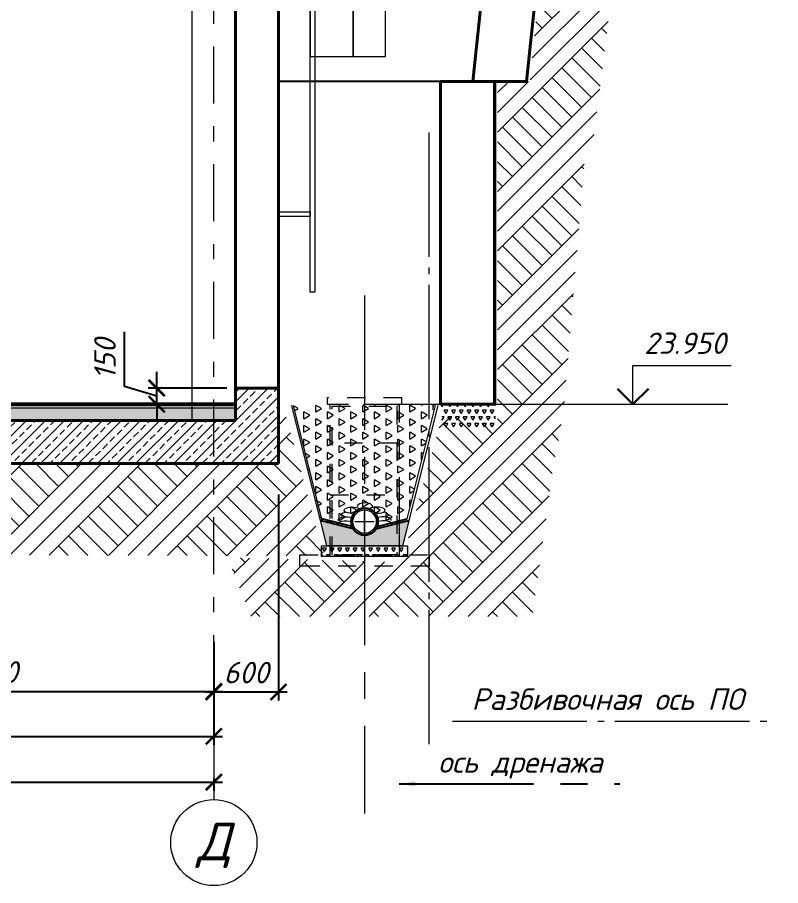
# Model space of a CAD drawing. Header units: millimetres. Extents: x -6419137 to 687965, y -598396 to 179722.
# Drawn here: x 352459 to 359547, y 81646 to 89715 of the extents above; entities that cross this region are included whole.
import ezdxf
from ezdxf.enums import TextEntityAlignment as Align

# ---------------------------------------------------------------- set-up
doc = ezdxf.new("R2010")
doc.units = ezdxf.units.MM
doc.header["$MEASUREMENT"] = 0
for name, pattern in [('CENTER', [2, 1.25, -0.25, 0.25, -0.25]), ('Dashed', [564.4444465637207, 282.2222232818604, -282.2222232818603]), ('Double Dashed copy', [3020, 2500, -200, 119.9999999999999, -200]), ('Штрихштриховая', [10936.11073493958, 5291.666507720947, -2116.666555404663, 1411.111116409302, -2116.666555404669])]:
    doc.linetypes.add(name, pattern=pattern)
for name, color, linetype, lineweight in [('Арматура', 72, 'Continuous', 50), ('оси_Ном._пера__96', 7, 'Continuous', 5), ('оси_Ном._пера__97', 7, 'Continuous', 20), ('перекрытие_Ном._пера__96', 7, 'Continuous', 13), ('перекрытие_Ном._пера__99', 7, 'Continuous', 40), ('подп стены Инжзащита_Ном._пера__96', 7, 'Continuous', 13), ('подп стены Инжзащита_Ном._пера__97', 7, 'Continuous', 20), ('подп стены Инжзащита_Ном._пера__99', 7, 'Continuous', 40), ('стены наруж_Ном._пера__99', 7, 'Continuous', 40), ('чертеж_Ном._пера__91', 250, 'Continuous', 5), ('чертеж_Ном._пера__96', 7, 'Continuous', 13), ('чертеж_Ном._пера__98', 7, 'Continuous', 35), ('штриховка_Ном._пера__96', 7, 'Continuous', 13)]:
    doc.layers.add(name, color=color, linetype=linetype, lineweight=lineweight)
doc.layers.add('Конструкции', color=7, linetype='Continuous', lineweight=5, true_color=0x0000e6)
for name, color, linetype in [('крыша', 7, 'Continuous'), ('оси', 7, 'Continuous'), ('перекрытие', 7, 'Continuous'), ('подп стены Инжзащита', 7, 'Continuous'), ('размеры', 7, 'Continuous'), ('чертеж', 7, 'Continuous')]:
    doc.layers.add(name, color=color, linetype=linetype)
doc.styles.get("Standard").update_dxf_attribs({"font": 'isocpeui.ttf'})
doc.styles.add('СГЕНЕРИР_СТИЛЬ_1', font='gost_2_304-81_type.ttf')
doc.dimstyles.get("Standard").update_dxf_attribs({"dimtxt": 150, "dimasz": 100, "dimexe": 100, "dimexo": 100, "dimgap": 80, "dimtad": 1, "dimtoh": 1, "dimdec": 0, "dimzin": 0, "dimdsep": 46, "dimtxsty": 'Standard', "dimblk": 'ARCHTICK', "dimblk2": 'ARCHTICK', "dimcen": 0.09, "dimdle": 100, "dimadec": 0, "dimazin": 0, "dimtfac": 1, "dimtdec": 0, "dimtofl": 0, "dimtmove": 0, "dimatfit": 3, "dimfxl": 1, "dimtolj": 1, "dimtzin": 0, "dimarcsym": 0})
doc.dimstyles.new('STEP', dxfattribs={"dimtxt": 200, "dimasz": 150, "dimexe": 80, "dimexo": 80, "dimgap": 80, "dimtad": 1, "dimdec": 0, "dimzin": 0, "dimdsep": 46, "dimtxsty": 'Standard', "dimblk": 'ARCHTICK', "dimcen": 150, "dimdle": 80, "dimadec": 0, "dimazin": 0, "dimtfac": 1, "dimtdec": 0, "dimtofl": 0, "dimtmove": 1, "dimatfit": 3, "dimfxl": 1, "dimtolj": 1, "dimtzin": 0, "dimarcsym": 0})
pattern_1 = [(90, (655375.1162805106, 192920.4084494919), (109.143950701506, 63.01430437498551), [63.01430437499277, -63.01430437499277]), (29.99999999999295, (655375.1162805106, 192920.4084494919), (-109.1439637413168, 63.01428178939535), [63.01430437499896, -63.01430437499896]), (150.0000000000027, (655429.6882954594, 192951.91564768), (-1.303981086453021e-05, 126.0285861643809), [63.01430437500518, -63.01430437500518])]

# ---------------------------------------------------------------- blocks, each defined once
blk = doc.blocks.new('Элемент разреза_68_3', base_point=(50891.67368244602, -141.992596889315))
at = {"layer": 'штриховка_Ном._пера__96', "linetype": 'Continuous'}
h = blk.add_hatch(dxfattribs=at)
h.set_pattern_fill('ANSI33', color=256, scale=500, style=0)
h.set_pattern_definition([(45, (123176.6755724366, -384.3492877845674), (-88.38834764831843, 88.38834764831844), []), (45, (123265.0639199366, -384.3492877845674), (-88.38834764831843, 88.38834764831844), [62.5, -31.25])])
h.paths.add_polyline_path([(123347.3341900622, -133.6400121985461), (122947.3341900622, -133.6400121985461), (122947.3341900622, -433.9925968893151), (123347.3341900622, -433.9925968893151)])
h.paths.add_polyline_path([(113547.3341900622, -833.992596889315), (123347.3341900622, -833.992596889315), (123347.3341900622, -433.9925968893151), (113547.3341900622, -433.9925968893151)])
h = blk.add_hatch(dxfattribs=at)
h.set_pattern_fill('ANSI31', color=256, scale=3000, angle=45, style=0)
h.set_pattern_definition([(90, (0, 0), (-375, 5.684341886080801e-14), [])])
h.paths.add_polyline_path([(120347.3341900622, -317.9420177065586), (120347.3341900622, -283.6400121985469), (113547.3341900622, -283.6400121985469), (113547.3341900622, -317.9420177065585)])
h.paths.add_polyline_path([(122947.3341900622, -283.640012198547), (122947.3341900622, -383.6400121985459), (122967.3341900622, -383.6400121985459), (122967.3341900622, -283.6400121985469)])
h = blk.add_hatch(dxfattribs=at)
h.set_pattern_fill('AR-CONC', color=256, scale=8, style=0)
h.set_pattern_definition([(49.99999999999999, (0, 8), (57.38081460806028, -5.020170798607609), [6, -66]), (355, (0, 8), (-11.10010668904, 60.17537069600095), [4.8, -52.8]), (100.45144446, (4.78173448, 7.58165248), (46.28070773816896, 55.15519927749035), [5.099215359999998, -56.09136895999998]), (46.18420000000002, (0, 24), (85.37930645372579, -13.24154246344612), [8.999999999999996, -98.99999999999997]), (96.63563549, (7.1149396, 22.89653544), (74.77295565393827, 77.92948806196404), [7.64882736, -84.13710079999998]), (351.1841639899999, (0, 24), (74.77295560438185, 77.92948802159921), [7.2, -79.20000008]), (21, (8, 20), (47.75256416947693, -32.20951125322711), [6, -66]), (326.0000000000001, (8, 20), (19.46522655372654, 58.01200360374824), [4.8, -52.8]), (71.45144474, (11.97938032, 17.31587408), (67.21779013839769, 25.80249222450831), [5.099215200000001, -56.09136896]), (37.50000000000001, (0, 8), (0.9727884253832535, 26.63150830650492), [0, -52.16, 0, -53.6, 0, -53]), (7.499999999999999, (0, 8), (21.04556299537189, 31.55293695058882), [0, -30.56, 0, -50.96, 0, -20.2]), (327.5, (-17.84, 8), (42.70579489379272, -1.80438973875038), [0, -20, 0, -62.4, 0, -82.8]), (317.5, (-25.84, 8), (46.6548935473909, 8.008398586585418), [0, -26, 0, -41.44, 0, -58.8])])
h.paths.add_polyline_path([(122947.3341900622, -433.9925968891904), (122947.3341900622, -321.808378772339), (113547.3341900622, -321.8083787724636), (113547.3341900622, -433.9925968893151)])
at = {"layer": 'перекрытие_Ном._пера__99', "linetype": 'Continuous'}
for p, q in [((113547.3341900622, -283.6400121985461), (122947.3341900622, -283.6400121985797)), ((113547.3341900622, -433.9925968893151), (113547.3341900622, -283.6400121985461)), ((123347.3341900622, -433.9925968893151), (123347.3341900622, -283.6400121985461)), ((113547.3341900622, -833.992596889315), (113547.3341900622, -433.9925968893151)), ((123347.3341900622, -833.992596889315), (123347.3341900622, -433.9925968893151)), ((113547.3341900622, -833.992596889315), (123347.3341900622, -833.992596889315))]:
    blk.add_line(p, q, dxfattribs=at)
blk.add_lwpolyline([(113547.3341900622, -433.9925968893151), (122947.3341900622, -433.9925968893151), (122947.3341900622, -133.6400121985461), (123347.3341900622, -133.6400121985461), (123347.3341900622, -433.9925968893151)], dxfattribs=at)
at = {"layer": 'штриховка_Ном._пера__96', "linetype": 'Continuous'}
blk.add_line((113547.3341900622, -317.9420177065585), (122947.3341900622, -317.9420177064326), dxfattribs=at)
blk = doc.blocks.new('Элемент разреза_86_3', base_point=(50891.67368244602, -141.992596889315))
at = {"layer": 'подп стены Инжзащита_Ном._пера__99', "linetype": 'Continuous'}
for p, q in [((124616.398897207, 2858.007403110685), (124919.1546418185, 2858.007403110685)), ((124616.398897207, -141.9925968893149), (124616.398897207, 2858.007403110685)), ((125120.1538099365, -141.9925968893149), (125120.1538099365, 2858.007403110685)), ((124616.398897207, -141.9925968893149), (125120.1538099365, -141.9925968893149))]:
    blk.add_line(p, q, dxfattribs=at)
blk = doc.blocks.new('Стандартный маркер сетки[19]_3', base_point=(122747.3341900622, 1172.530764060959))
at = {"layer": 'оси_Ном._пера__96', "linetype": 'Штрихштриховая', "ltscale": 0.1}
blk.add_line((122747.3341900622, -2141.992596889315), (122747.3341900622, 11720.83507661518), dxfattribs=at)
at = {"layer": 'оси_Ном._пера__96', "linetype": 'Штрихштриховая'}
blk.add_line((122747.3341900622, -2141.992596889315), (122747.3341900622, -3141.992596889315), dxfattribs=at)
blk.add_point((122747.3341900622, -2141.992596889315), dxfattribs=at)
blk.add_point((122747.3341900622, -2141.992596889315), dxfattribs=at)
at = {"layer": 'оси_Ном._пера__97', "linetype": 'Continuous'}
blk.add_circle((122747.3341900622, -3541.992596889315), 400, dxfattribs=at)
at = {"layer": 'оси_Ном._пера__96', "style": 'СГЕНЕРИР_СТИЛЬ_1'}
blk.add_attdef('AC_MarkerText_1', text='', height=350.0000000000001, rotation=360, dxfattribs=at).set_placement((122591.2127741143, -3811.689451784968), align=Align.BOTTOM_LEFT)
blk = doc.blocks.new('_ArchTick')
at = {"color": 0, "linetype": 'ByBlock', "const_width": 0.15}
blk.add_lwpolyline([(-0.5, -0.5), (0.5, 0.5)], dxfattribs=at)
blk = doc.blocks.new('*D638')
at = {"layer": 'Defpoints', "color": 0, "transparency": 16777216}
for p in [(354283.5927518766, 83572.33441333611), (348283.5927518766, 83207.4238517823), (354283.5927518766, 83033.09183942746)]:
    blk.add_point(p, dxfattribs=at)
at = {"layer": 'размеры', "color": 0, "lineweight": -2, "transparency": 16777216}
for p, q in [((354283.5927518766, 83492.33441333611), (354283.5927518766, 82953.09183942746)), ((348283.5927518766, 83127.4238517823), (348283.5927518766, 82953.09183942746)), ((348203.5927518766, 83033.09183942746), (354363.5927518766, 83033.09183942746))]:
    blk.add_line(p, q, dxfattribs=at)
at = {"layer": 'размеры', "color": 0, "lineweight": -2, "transparency": 16777216, "xscale": 150, "yscale": 150, "zscale": 150, "rotation": 180}
blk.add_blockref('_ArchTick', (348283.5927518766, 83033.09183942746), dxfattribs=at)
at = {"layer": 'размеры', "color": 0, "lineweight": -2, "transparency": 16777216, "xscale": 150, "yscale": 150, "zscale": 150}
blk.add_blockref('_ArchTick', (354283.5927518766, 83033.09183942746), dxfattribs=at)
at = {"layer": 'размеры', "color": 0, "transparency": 16777216, "insert": (351283.5927518766, 83213.09183942746), "char_height": 200, "attachment_point": 5}
blk.add_mtext('\\A1;6000', dxfattribs=at)
blk = doc.blocks.new('*D639')
at = {"layer": 'Defpoints', "color": 0, "transparency": 16777216}
for p in [(339883.5927518766, 82832.4152892129), (354283.5927518766, 82722.27725996914), (354283.5927518766, 82606.99746525356)]:
    blk.add_point(p, dxfattribs=at)
at = {"layer": 'размеры', "color": 0, "lineweight": -2, "transparency": 16777216}
for p, q in [((339883.5927518766, 82752.4152892129), (339883.5927518766, 82526.99746525356)), ((354283.5927518766, 82642.27725996914), (354283.5927518766, 82526.99746525356)), ((339803.5927518766, 82606.99746525356), (354363.5927518766, 82606.99746525356))]:
    blk.add_line(p, q, dxfattribs=at)
at = {"layer": 'размеры', "color": 0, "lineweight": -2, "transparency": 16777216, "xscale": 150, "yscale": 150, "zscale": 150, "rotation": 180}
blk.add_blockref('_ArchTick', (339883.5927518766, 82606.99746525356), dxfattribs=at)
at = {"layer": 'размеры', "color": 0, "lineweight": -2, "transparency": 16777216, "xscale": 150, "yscale": 150, "zscale": 150}
blk.add_blockref('_ArchTick', (354283.5927518766, 82606.99746525356), dxfattribs=at)
at = {"layer": 'размеры', "color": 0, "transparency": 16777216, "insert": (347083.5927518766, 82786.99746525356), "char_height": 200, "attachment_point": 5}
blk.add_mtext('\\A1;14400', dxfattribs=at)
blk = doc.blocks.new('*D640')
at = {"layer": 'Defpoints', "color": 0, "transparency": 16777216}
for p in [(354883.5927518767, 85360.73505761531), (354283.5927518766, 83445.66305328709), (354883.5927518767, 83445.66305328709)]:
    blk.add_point(p, dxfattribs=at)
at = {"layer": 'размеры', "color": 0, "lineweight": -2, "transparency": 16777216}
for p, q in [((354883.5927518767, 85280.73505761531), (354883.5927518767, 83365.66305328709)), ((354203.5927518766, 83445.66305328709), (354963.5927518767, 83445.66305328709))]:
    blk.add_line(p, q, dxfattribs=at)
at = {"layer": 'размеры', "color": 0, "lineweight": -2, "transparency": 16777216, "xscale": 150, "yscale": 150, "zscale": 150, "rotation": 180}
blk.add_blockref('_ArchTick', (354283.5927518766, 83445.66305328709), dxfattribs=at)
at = {"layer": 'размеры', "color": 0, "lineweight": -2, "transparency": 16777216, "xscale": 150, "yscale": 150, "zscale": 150}
blk.add_blockref('_ArchTick', (354883.5927518767, 83445.66305328709), dxfattribs=at)
at = {"layer": 'размеры', "color": 0, "transparency": 16777216, "insert": (354583.5927518766, 83625.66305328709), "char_height": 200, "attachment_point": 5}
blk.add_mtext('\\A1;600', dxfattribs=at)
blk = doc.blocks.new('A$C5AFB0D83')
at = {"layer": 'чертеж', "color": 1, "linetype": 'Dashed', "lineweight": 20, "ltscale": 0.6}
for points in [[(-456.2317758449062, 1035.942769335583), (237.6017986749939, 1035.942769335583), (237.6017986749939, 1096.178356289554), (-456.2317758449062, 1096.178356289554)], [(-428.6684551900835, 1035.921318691129), (211.3315448099165, 1035.921318691129), (211.3315448099165, -364.0185059556334), (-428.6684551900835, -364.0185059556334)], [(211.3315448099165, 672.7647134919343), (-428.6684551900835, 672.7647134919343), (-428.6684551900835, 1035.921318691129), (211.3315448099165, 1035.921318691129)], [(-408.6684551900835, 1015.921318691129), (191.3315448099165, 1015.921318691129), (191.3315448099165, -364.0185059556334), (-408.6684551900835, -364.0185059556334)], [(211.3315448099165, -364.0185059556334), (-428.6684551900835, -364.0185059556334), (-428.6684551802464, 193.1081767090473), (211.3315448197536, 193.1081767090473)], [(-708.6684551802464, -364.0185059556334), (491.3315448197536, -364.0185059556334), (491.3315448197536, -469.9087165646961), (-708.6684551802464, -469.9087165646961)]]:
    blk.add_lwpolyline(points, close=True, dxfattribs=at)
blk = doc.blocks.new('A$C75B94F84')
at = {"layer": 'штриховка_Ном._пера__96', "linetype": 'Continuous'}
h = blk.add_hatch(dxfattribs=at)
h.set_pattern_fill('TRIANG_0002', color=256, scale=0.88209, style=0, pattern_type=2)
h.set_pattern_definition(pattern_1)
h.paths.add_polyline_path([(-694.1894080179336, 381.8641526166987), (-34.12995661338209, 381.8641526166987), (-34.12995661338209, -599.7206694429115), (-85.05021330254385, -602.3688004771757), (-162.4924074854935, -625.6913030423129), (-204.9151431649516, -644.7717838156314), (-256.2637621849717, -696.8115398969567), (-268.1612347845803, -732.508322854017), (-268.503385240474, -732.9927073138024), (-268.8378654897097, -733.4793912765672), (-269.1646287627809, -733.9683201778644), (-269.4836438800849, -734.4594394532141), (-269.7948718668777, -734.9527023330411), (-269.8542302238056, -735.0496088456966), (-435.7865300640988, -700.436258160993)])
h = blk.add_hatch(dxfattribs=at)
h.set_pattern_fill('TRIANG_0002', color=256, scale=0.88209, style=0, pattern_type=2)
h.set_pattern_definition(pattern_1)
h.paths.add_polyline_path([(615.8997694420395, 393.1820007798743), (355.6588974530459, -700.4362540862094), (186.5022483688663, -734.6076775101938), (128.0474862893461, -658.8551968218671), (127.6239805055084, -658.3237427461609), (127.1754305966024, -657.7945405944811), (126.7019957897137, -657.2677950872385), (126.2038428938249, -656.7436881980648), (125.6811538827606, -656.2224170651061), (125.1341258946923, -655.7041636620161), (124.5629409030662, -655.1891175446908), (123.9678112105757, -654.6774682690339), (123.3489567021024, -654.1693902264669), (122.706604844745, -653.6650729729008), (122.0409755233559, -653.164706064199), (121.3523113693227, -652.6684563095732), (120.6408625965996, -652.176513264887), (119.9068945833424, -651.6890513216349), (119.1506575433887, -651.2062448711804), (118.3724396017205, -650.7282758871843), (117.572513718711, -650.2553035966448), (116.7511680194875, -649.7875099731937), (115.9086982111912, -649.3250618260026), (115.0454151654267, -648.8681183820663), (114.1616297538567, -648.4168540327701), (113.2576528482023, -647.9714280050866), (112.3338180668652, -647.532007108206), (111.3904590282473, -647.0987354046229), (110.4279093505756, -646.6717872857298), (109.4465253990493, -646.2512992317716), (108.4466635388089, -645.8374380519672), (107.4286725525744, -645.4303478087895), (106.3929239700665, -645.0301725647078), (105.3398044850037, -644.637063964441), (104.2696780450933, -644.2511584882413), (103.1829465086339, -643.8725926163497), (48.88207443238935, -611.1525607801887), (-3.536765388213098, -598.129653672142), (-34.12995731967385, -599.7206645510269), (-44.15968266880373, 393.1820007798743)])
h = blk.add_hatch(color=9, dxfattribs=at)
edge = h.paths.add_edge_path()
edge.add_line((-386.9659566232876, -922.6240278026671), (-34.12995661338209, -922.6240278026671))
edge.add_line((-34.12995661338209, -922.6240278026671), (-34.12995661338209, -822.6240278026671))
edge.add_arc((-34.12995661338209, -698.4490241787462), 124.1750036239184, 211.1185795001345, 270, ccw=False)
edge.add_line((-140.4361202863802, -762.6240278026671), (-445.7439794018574, -687.5119366097279))
edge.add_line((-445.7439794018574, -687.5119366097279), (-386.9659566232876, -922.6240278026635))
h = blk.add_hatch(color=9, dxfattribs=at)
edge = h.paths.add_edge_path()
edge.add_line((318.7060433965235, -922.6240278026671), (-34.12995661338209, -922.6240278026671))
edge.add_line((-34.12995661338209, -922.6240278026671), (-34.12995661338209, -822.6240278026671))
edge.add_arc((-34.12995661338209, -698.4490241787462), 124.1750036239184, 270, 328.8814204998656)
edge.add_line((72.17620705961599, -762.6240278026671), (377.4840661750932, -687.5119366097279))
edge.add_line((377.4840661750932, -687.5119366097279), (318.7060433965235, -922.6240278026635))
h = blk.add_hatch(dxfattribs=at)
h.set_pattern_fill('TRIANG_0002', color=256, style=0, pattern_type=2)
h.set_pattern_definition([(120, (741787.8872976601, 217021.6328816909), (35.71873719767564, 61.86668239142541), [35.71874999999992, -35.71874999999992]), (60.00000000000002, (741787.8872976601, 217021.6328816909), (71.43748719767562, 7.391425441483079e-06), [35.71875, -35.71875]), (180, (741805.7466726601, 217052.5662566909), (-35.71875, 61.866675), [35.71875, -35.71875])])
h.paths.add_polyline_path([(365.8700433767808, -922.6240278026635), (365.8700433767808, -1022.624027802667), (-434.1299566232192, -1022.624027802667), (-434.1299566232192, -922.6240278026926)])
for points in [[(-139.5913185167883, -764.0030680698765), (-445.7439794018574, -687.5119366097279)], [(-150.12757013386, -742.7658966152812), (-430.8675639934081, -672.6240278026671)], [(71.33140529002412, -764.0030680698765), (377.4840661750932, -687.5119366097279)], [(81.8676569070958, -742.7658966152812), (362.6076507666439, -672.6240278026671)]]:
    blk.add_lwpolyline(points)
at = {"layer": 'подп стены Инжзащита_Ном._пера__97', "linetype": 'Continuous'}
for p, q in [((-712.9509143915202, 381.3158033474174), (-386.9659566035261, -922.6240278026671)), ((-423.9188117396843, -700.4362543352836), (-694.1894080179336, 381.3158033474174)), ((644.691001164756, 381.3158033474174), (318.706043376762, -922.6240278026671)), ((362.6076507666439, -672.6240278026671), (625.9294947911694, 381.3158033474174)), ((318.706043376762, -922.6240278026671), (-386.9659566232003, -922.6240278026671))]:
    blk.add_line(p, q, dxfattribs=at)
at = {"layer": 'подп стены Инжзащита_Ном._пера__97', "linetype": 'Continuous', "flags": 128}
blk.add_lwpolyline([(-434.1299566232192, -922.6240278026671), (365.8700433767808, -922.6240278026671), (365.8700433767808, -1022.624027802667), (-434.1299566232192, -1022.624027802667)], close=True, dxfattribs=at)
at = {"layer": 'подп стены Инжзащита_Ном._пера__97', "linetype": 'Continuous', "extrusion": (0, 0, -0.9999999999999999)}
blk.add_ellipse((-151.700152925041, -590.8186094884768), major_axis=(-73.03876382086399, -3.325759077570574), ratio=0.3889195292750783, start_param=4.394692445701807, end_param=9.389020305803431, dxfattribs=at)
at = {"layer": 'чертеж_Ном._пера__96', "color": 1}
for p, q in [((-34.12995661338209, -788.4490241788917), (-34.12995661338209, -608.4490241786007)), ((-124.1299566135276, -698.4490241787462), (55.87004338676343, -698.4490241787462))]:
    blk.add_line(p, q, dxfattribs=at)
at = {"layer": 'чертеж_Ном._пера__96', "color": 1, "linetype": 'Continuous', "lineweight": 30}
blk.add_circle((-34.12995661338209, -698.4490241787462), 124.175003623918, dxfattribs=at)
at = {"layer": 'чертеж_Ном._пера__96', "linetype": 'Continuous'}
blk.add_circle((-34.12995661338209, -698.4490241787462), 108.368975041378, dxfattribs=at)
at = {"layer": 'штриховка_Ном._пера__96', "linetype": 'Continuous'}
for centre, major_axis, ratio, start_param, end_param in [((-28.74496037323843, -566.4572269226337), (75.50271537440534, -3.437953052621715), 0.5792910463515935, 0.1582924166665951, 3.105834998623844), ((83.44023969827686, -590.8186094884768), (73.03876382086399, -3.325759077570574), 0.3889195292750783, 4.394692445701807, 9.389020305803431), ((111.9864181112498, -633.3748459708659), (73.03876382086399, -3.325759077570574), 0.3889195292750783, 5.74065455346765, 7.41716424478949), ((137.3943406219769, -682.1908553539906), (76.00551763299937, -2.137142417956362), 0.3731284100445184, 6.136250736590093, 8.640535735464326), ((143.2879378079379, -719.9921835854184), (76.00551763299937, -2.137142417956362), 0.3731284100445184, 6.136250736590093, 8.640535735464326)]:
    blk.add_ellipse(centre, major_axis=major_axis, ratio=ratio, start_param=start_param, end_param=end_param, dxfattribs=at)
at = {"layer": 'штриховка_Ном._пера__96', "linetype": 'Continuous', "extrusion": (0, 0, -0.9999999999999999)}
blk.add_ellipse((-180.246331338014, -633.3748459708659), major_axis=(-73.03876382086399, -3.325759077570574), ratio=0.3889195292750783, start_param=5.74065455346765, end_param=7.41716424478949, dxfattribs=at)
at = {"layer": 'штриховка_Ном._пера__96', "linetype": 'Continuous', "extrusion": (0, 0, -1)}
for centre in [(-211.547851034702, -719.9921835854184), (-205.6542538487411, -682.1908553539906)]:
    blk.add_ellipse(centre, major_axis=(-76.00551763299937, -2.137142417956362), ratio=0.3731284100445184, start_param=6.136250736590093, end_param=8.640535735464326, dxfattribs=at)
at = {"layer": 'чертеж_Ном._пера__96'}
blk.add_blockref('A$C5AFB0D83', (74.53849857670139, -642.7994932644942), dxfattribs=at)
blk = doc.blocks.new('Отметка высоты (ГОСТ)[26]_3', base_point=(115340.7636138566, -141.992596889315))
at = {"layer": 'чертеж_Ном._пера__91', "linetype": 'Continuous'}
for p, q in [((115340.7636138566, -141.992596889315), (115340.7636138566, 308.0074031106851)), ((115340.7636138566, 308.0074031106851), (116482.6605078209, 308.0074031106851)), ((114709.4424141908, -141.992596889315), (115540.7636138566, -141.992596889315))]:
    blk.add_line(p, q, dxfattribs=at)
at = {"layer": 'чертеж_Ном._пера__98', "linetype": 'Continuous', "lineweight": 30}
for q in [(115160.7636138566, 38.007403110685), (115520.7636138566, 38.007403110685)]:
    blk.add_line((115340.7636138566, -141.992596889315), q, dxfattribs=at)
blk = doc.blocks.new('*D645')
at = {"layer": 'Defpoints', "color": 0, "transparency": 16777216}
for p in [(354283.5927518766, 83990.1977489977), (350083.5927518766, 83625.28718744389), (354283.5927518766, 83450.95517508905)]:
    blk.add_point(p, dxfattribs=at)
at = {"layer": 'размеры', "color": 0, "lineweight": -2, "transparency": 16777216}
for p, q in [((354283.5927518766, 83910.1977489977), (354283.5927518766, 83370.95517508905)), ((350083.5927518766, 83545.28718744389), (350083.5927518766, 83370.95517508905)), ((350003.5927518766, 83450.95517508905), (354363.5927518766, 83450.95517508905))]:
    blk.add_line(p, q, dxfattribs=at)
at = {"layer": 'размеры', "color": 0, "lineweight": -2, "transparency": 16777216, "xscale": 150, "yscale": 150, "zscale": 150, "rotation": 180}
blk.add_blockref('_ArchTick', (350083.5927518766, 83450.95517508905), dxfattribs=at)
at = {"layer": 'размеры', "color": 0, "lineweight": -2, "transparency": 16777216, "xscale": 150, "yscale": 150, "zscale": 150}
blk.add_blockref('_ArchTick', (354283.5927518766, 83450.95517508905), dxfattribs=at)
at = {"layer": 'размеры', "color": 0, "transparency": 16777216, "insert": (352183.5927518766, 83630.95517508905), "char_height": 200, "attachment_point": 5}
blk.add_mtext('\\A1;4200', dxfattribs=at)
blk = doc.blocks.new('*D656')
at = {"layer": 'Defpoints', "color": 0, "transparency": 16777216}
for p in [(353752.9272509765, 86269.99796586864), (354483.5927518766, 86269.99796586864), (354171.7349797204, 86119.99796586855)]:
    blk.add_point(p, dxfattribs=at)
at = {"layer": 'размеры', "color": 0, "lineweight": -2, "transparency": 16777216}
for p, q in [((353452.9272509765, 86284.99796586859), (353452.9272509765, 86791.36160223222)), ((353752.9272509765, 86269.99796586864), (353752.9272509765, 86419.99796586864)), ((353752.9272509765, 86194.99796586859), (353452.9272509765, 86284.99796586859)), ((354403.5927518766, 86269.99796586864), (353672.9272509765, 86269.99796586864)), ((353752.9272509765, 86119.99796586855), (353752.9272509765, 86269.99796586864)), ((354091.7349797204, 86119.99796586855), (353672.9272509765, 86119.99796586855)), ((353752.9272509765, 86119.99796586855), (353752.9272509765, 85969.99796586855))]:
    blk.add_line(p, q, dxfattribs=at)
at = {"layer": 'размеры', "color": 0, "lineweight": -2, "transparency": 16777216, "xscale": 150, "yscale": 150, "zscale": 150}
for p, rotation in [((353752.9272509765, 86269.99796586864), 270), ((353752.9272509765, 86119.99796586855), 90)]:
    blk.add_blockref('_ArchTick', p, dxfattribs=dict(at, rotation=rotation))
at = {"layer": 'размеры', "color": 0, "transparency": 16777216, "insert": (353272.9272509765, 86538.17978405047), "char_height": 200, "attachment_point": 5, "rotation": 90}
blk.add_mtext('\\A1;150', dxfattribs=at)
blk = doc.blocks.new('A$C79FA3FF9')
at = {"layer": 'крыша', "lineweight": 5}
for points in [[(709.4008339571935, 6813.061759979004), (393.0338112214815, 6813.061759979004), (393.0338112214813, -3211.684179310513), (793.0338112214813, -3211.684179310513), (793.0338112214815, 6802.761593907071)], [(793.0338112214815, 6802.76159390707), (793.0338112214813, -3211.684179310513), (1093.033811221481, -3211.684179310513), (1093.033811221481, 6475.71561112209)]]:
    blk.add_lwpolyline(points, dxfattribs=at)
for points in [[(393.0338112214857, 5613.061759979004), (438.4934422754495, 5613.061759979004), (438.4934422754449, -5402.138518810796), (393.0338112214813, -5402.138518810796)], [(92.67612755921436, -4655.49213556014), (393.0338112214813, -4655.49213556014), (393.0338112214813, -4699.949009824428), (92.67612755921436, -4699.949009824428)]]:
    blk.add_lwpolyline(points, close=True, dxfattribs=at)

msp = doc.modelspace()

# ---------------------------------------------------------------- hatches: boundary and pattern name
at = {"layer": 'штриховка_Ном._пера__96', "linetype": 'Continuous'}
h = msp.add_hatch(dxfattribs=at)
h.set_pattern_fill('ГРУНТ_0003', color=256, style=0, pattern_type=2)
h.set_pattern_definition([(45, (282689.8938081462, 86119.9979658686), (-275.7716345475098, 275.7716345475098), []), (45, (282597.9699299637, 86211.92184405109), (-551.5432690950197, 551.5432690950197), []), (45, (282506.0460517812, 86303.8457222336), (-551.5432690950197, 551.5432690950197), []), (135, (282414.1221735987, 86395.76960041611), (91.92387818250326, 91.9238781825033), [389.9999856948852, -389.9999856948852])])
h.paths.add_polyline_path([(364422.9090351317, 92770.4293587586), (359326.9413945808, 92770.4293587586), (359338.5566719469, 93096.29659284525), (357917.8960540817, 93214.32209512232), (357763.6685357908, 91619.9979658686), (357463.6685357908, 91619.9979658686), (357220.1289073005, 89119.9979658686), (356918.3739356367, 89119.9979658686), (356918.3739356367, 85917.9368336175), (356495.3980128237, 85990.3130061156), (356419.7482056746, 86053.99189869563), (356026.2212228068, 84650.53568381669), (354411.0689962756, 84696.21414043593), (354628.2513154833, 84145.34943675772), (357240.4170853441, 84145.34943675772), (357420.3909756723, 85419.99796586864), (357413.9076607373, 85419.99796586866), (357500.7723694407, 85863.5710612801), (357502.0452445308, 85882.34313762489), (357534.3251328497, 86083.30039377876), (357729.2235457947, 88419.99796586872), (357789.4220096525, 88419.99796586872), (358084.070671133, 90765.48195682488), (358328.2492781249, 90765.48195682488), (358682.0834715051, 92079.54276639035), (364592.4903442643, 92079.54276639035)])
h = msp.add_hatch(dxfattribs=at)
h.set_pattern_fill('TRIANG_0003', color=256, style=0, pattern_type=2)
h.set_pattern_definition([(120, (1098818.09615828, 304052.7309609164), (35.71873719767564, 61.86668239142541), [35.71874999999984, -35.71874999999984]), (60.00000000000002, (1098818.09615828, 304052.7309609164), (71.43748719767562, 7.391425441483079e-06), [35.71875, -35.71875]), (180, (1098835.95553328, 304083.6643359165), (-35.71875, 61.866675), [35.71875, -35.71875])])
h.paths.add_polyline_path([(356899.5308904231, 86108.47405142292), (356899.5308904231, 85908.47405142292), (356399.5308904231, 85908.47405142292), (356399.5308904231, 86108.47405142289)])
h = msp.add_hatch(dxfattribs=at)
h.set_pattern_fill('ГРУНТ_0003', color=256, style=0, pattern_type=2)
h.set_pattern_definition([(45, (282427.9322442604, 86089.9979658686), (-275.7716345475098, 275.7716345475098), []), (45, (282336.008366078, 86181.92184405109), (-551.5432690950197, 551.5432690950197), []), (45, (282244.0844878955, 86273.8457222336), (-551.5432690950197, 551.5432690950197), []), (135, (282152.1606097129, 86365.76960041611), (91.92387818250326, 91.9238781825033), [389.9999856948852, -389.9999856948852])])
h.paths.add_polyline_path([(333157.5570968061, 85760.31365341412), (333154.900321614, 85103.08714493176), (344115.0076143115, 85264.68345683544), (344441.7627482162, 84736.18541078885), (355306.2029402707, 84709.16835909727), (354957.7932160639, 85997.95733598823), (354883.5927518766, 85997.95733598823), (354883.5927518766, 85561.64538117785), (345083.5927518765, 85561.64538117785), (345084.4639157563, 85919.99189085093)])

# ---------------------------------------------------------------- linework, layer by layer
at = {"color": 0, "flags": 128}
msp.add_lwpolyline([(356888.5927518766, 89119.9979658686), (356388.5927518766, 89119.9979658686), (356388.5927518766, 86119.9979658686), (356888.5927518766, 86119.9979658686), (356888.5927518766, 89119.9979658686)], dxfattribs=at)
at = {"layer": 'Арматура', "color": 20, "lineweight": 53}
msp.add_lwpolyline([(345083.5927518777, 86119.99796586862), (354483.5927518766, 86119.99796586907)], dxfattribs=at)
at = {"layer": 'Конструкции', "color": 0}
msp.add_lwpolyline([(345683.5927518766, 90839.99796586866), (354483.5927518766, 90839.99796586866), (354483.5927518766, 85969.64538117785), (354083.5927518766, 85969.64538117785), (354083.5927518766, 90469.99796586866), (350283.5927518766, 90469.99796586866), (350283.5927518767, 85969.64538117785), (349883.5927518767, 85969.64538117785), (349883.5927518766, 90469.99796586866), (346083.5927518766, 90469.99796586866), (346083.5927518767, 85969.64538117785), (345683.5927518767, 85969.64538117785), (345683.5927518767, 90839.99796586866)], dxfattribs=at)
at = {"layer": 'крыша', "color": 9}
msp.add_lwpolyline([(356390.5275242472, 89119.9979658686), (354883.5927518766, 89119.9979658686)], dxfattribs=at)
at = {"layer": 'подп стены Инжзащита_Ном._пера__96', "color": 102, "linetype": 'Double Dashed copy', "ltscale": 0.5}
msp.add_line((356283.5927518766, 82959.2348444035), (356283.5927518766, 88646.04368726788), dxfattribs=at)
msp.add_lwpolyline([(356498.5927518766, 83175.30053083571), (359451.4330823426, 83175.30053083571)], dxfattribs=at)
at = {"layer": 'подп стены Инжзащита_Ном._пера__99'}
msp.add_lwpolyline([(357451.353340042, 91619.9979658686), (356951.353340042, 91619.9979658686), (356688.5927518766, 89119.9979658686), (357188.5927518766, 89119.9979658686), (357451.353340042, 91619.9979658686)], dxfattribs=at)
at = {"layer": 'стены наруж_Ном._пера__99', "linetype": 'Continuous'}
msp.add_lwpolyline([(354483.5927518766, 90839.99796586866), (354483.5927518766, 86269.99796586864), (354883.5927518766, 86269.99796586864), (354883.5927518766, 90839.99796586866), (354483.5927518766, 90839.99796586866)], dxfattribs=at)
at = {"layer": 'чертеж_Ном._пера__96', "color": 1, "linetype": 'CENTER', "ltscale": 1000}
msp.add_lwpolyline([(355683.5927518766, 87130.46546070241), (355683.5927518766, 82317.11510837845)], dxfattribs=at)
at = {"layer": 'чертеж_Ном._пера__96'}
msp.add_lwpolyline([(355830.2046667808, 86119.9979658686), (359057.5731865694, 86119.9979658686)], dxfattribs=at)

# ---------------------------------------------------------------- block references
at = {"layer": 'оси', "color": 251, "linetype": 'Continuous', "lineweight": 13}
ref = msp.add_blockref('Стандартный маркер сетки[19]_3', (354283.5927518766, 86760.18641423738), dxfattribs=at)
ref.add_attrib('AC_MarkerText_1', 'Д', dxfattribs={"layer": 'оси_Ном._пера__96', "color": 7, "linetype": 'Continuous', "lineweight": 13, "height": 350.0000000000001, "rotation": 360}).set_placement((354127.4713359287, 81775.96619839144), align=Align.BOTTOM_LEFT)
at = {"layer": 'перекрытие'}
msp.add_blockref('Элемент разреза_68_3', (282427.9322442604, 86261.64538117785), dxfattribs=at)
at = {"layer": 'подп стены Инжзащита'}
msp.add_blockref('Элемент разреза_86_3', (282663.8675371156, 86119.9979658686), dxfattribs=at)
at = {"layer": 'чертеж'}
msp.add_blockref('A$C75B94F84', (355717.72270849, 85726.81596508871), dxfattribs=at)
at = {"layer": 'чертеж_Ном._пера__96'}
msp.add_blockref('A$C79FA3FF9', (354784.3279298265, 92563.33260397505), dxfattribs=at)
at = {"layer": 'чертеж_Ном._пера__96', "linetype": 'Continuous', "xscale": 0.8, "yscale": 0.8, "zscale": 0.8}
msp.add_blockref('Отметка высоты (ГОСТ)[26]_3', (358175.1230875873, 86119.9979658686), dxfattribs=at)

# ---------------------------------------------------------------- texts
at = {"layer": 'перекрытие_Ном._пера__96', "color": 5, "insert": (358279.7739321983, 86587.52035302833), "char_height": 198, "attachment_point": 7}
msp.add_mtext('23.950', dxfattribs=at)
at = {"layer": 'подп стены Инжзащита_Ном._пера__96', "color": 102, "linetype": 'Double Dashed copy', "ltscale": 0.5, "insert": (356677.3654847011, 83278.61027231264), "char_height": 200, "attachment_point": 7}
msp.add_mtext('Разбивочная ось ПО', dxfattribs=at)
at = {"layer": 'чертеж_Ном._пера__96', "color": 1, "linetype": 'CENTER', "ltscale": 1000, "insert": (356366.8060297489, 82640.40754905382), "char_height": 200, "attachment_point": 7}
msp.add_mtext('ось дренажа', dxfattribs=at)

# ---------------------------------------------------------------- dimensions: what is measured, and where the dimension line sits
at = {"layer": 'размеры'}
dim = msp.add_linear_dim(base=(353752.9272509765, 86269.99796586864), p1=(354171.7349797204, 86119.99796586855), p2=(354483.5927518766, 86269.99796586864), angle=90, dimstyle='STEP', dxfattribs=at)
dim.commit()
dim.dimension.update_dxf_attribs({"geometry": '*D656', "text_midpoint": (353272.9272509765, 86364.99796586865)})
for base, p1, p2, picture, middle in [((354883.5927518767, 83445.66305328709), (354283.5927518766, 83445.66305328709), (354883.5927518767, 85360.73505761531), '*D640', (354583.5927518766, 83445.66305328709)), ((354283.5927518766, 83450.95517508905), (350083.5927518766, 83625.28718744389), (354283.5927518766, 83990.1977489977), '*D645', (352183.5927518766, 83450.95517508905)), ((354283.5927518766, 83033.09183942746), (348283.5927518766, 83207.4238517823), (354283.5927518766, 83572.33441333611), '*D638', (351283.5927518766, 83033.09183942746)), ((354283.5927518766, 82606.99746525356), (339883.5927518766, 82832.4152892129), (354283.5927518766, 82722.27725996914), '*D639', (347083.5927518766, 82606.99746525356))]:
    dim = msp.add_linear_dim(base=base, p1=p1, p2=p2, dimstyle='STEP', dxfattribs=at)
    dim.commit()
    dim.dimension.update_dxf_attribs({"geometry": picture, "text_midpoint": middle, "dimtype": 160})

# ---------------------------------------------------------------- leaders
at = {"layer": 'чертеж_Ном._пера__96', "color": 1, "linetype": 'CENTER', "ltscale": 1000}
msp.add_leader([(356003.5927518766, 82591.16003699285), (358053.6938862028, 82591.16003699285)], dimstyle='Standard', override={"dimscale": 1, "dimtxt": 250, "dimasz": 150, "dimexe": 80, "dimexo": 50, "dimgap": 80, "dimtad": 0, "dimdec": 0, "dimdle": 80, "dimtdec": 0, "dimtmove": 1}, dxfattribs=at)

doc.saveas('drawing.dxf')
